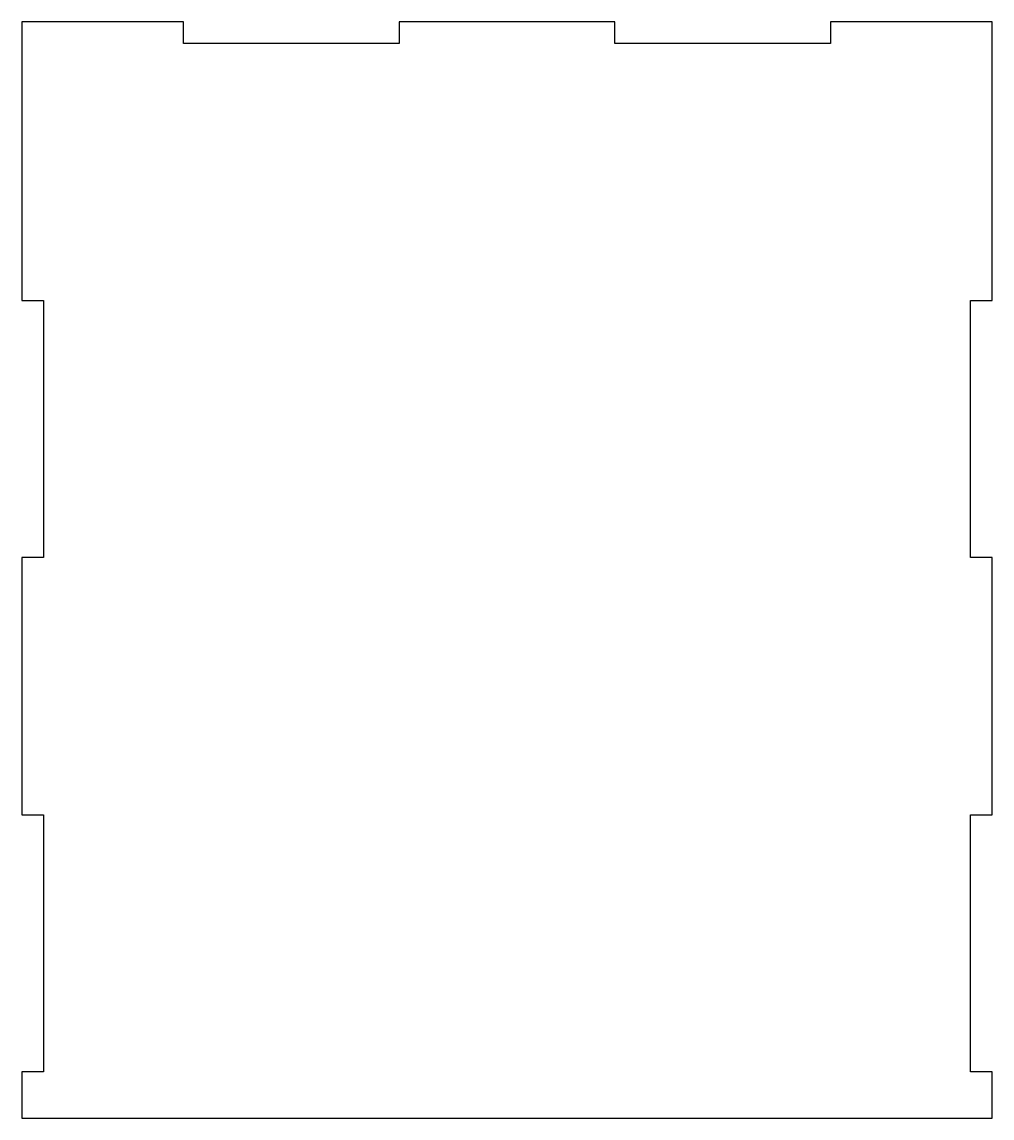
# Model space of a CAD drawing. Header units: millimetres. Extents: x -3 to 132, y 0 to 153.
import ezdxf

# ---------------------------------------------------------------- set-up
doc = ezdxf.new("R2010")
doc.units = ezdxf.units.MM

msp = doc.modelspace()

# ---------------------------------------------------------------- linework, layer by layer
at = {"color": 7, "linetype": 'Continuous', "lineweight": 25}
for p, q in [((-3, 152.65), (-3, 113.85)), ((19.5, 152.65), (-3, 152.65)), ((19.5, 149.65), (19.5, 152.65)), ((49.5, 152.65), (49.5, 149.65)), ((79.5, 152.65), (49.5, 152.65)), ((79.5, 149.65), (79.5, 152.65)), ((109.5, 152.65), (109.5, 149.65)), ((132, 152.65), (109.5, 152.65)), ((132, 113.85), (132, 152.65)), ((49.5, 149.65), (19.5, 149.65)), ((109.5, 149.65), (79.5, 149.65)), ((-3, 113.85), (0, 113.85)), ((0, 113.85), (0, 78.05)), ((129, 113.85), (132, 113.85)), ((129, 78.05), (129, 113.85)), ((-3, 78.05), (-3, 42.25)), ((0, 78.05), (-3, 78.05)), ((132, 78.05), (129, 78.05)), ((132, 42.25), (132, 78.05)), ((-3, 42.25), (0, 42.25)), ((0, 42.25), (0, 6.45)), ((129, 42.25), (132, 42.25)), ((129, 6.45), (129, 42.25)), ((-3, 6.45), (-3, 0)), ((0, 6.45), (-3, 6.45)), ((132, 6.45), (129, 6.45)), ((132, 0), (132, 6.45)), ((-3, 0), (132, 0))]:
    msp.add_line(p, q, dxfattribs=at)

doc.saveas('drawing.dxf')
